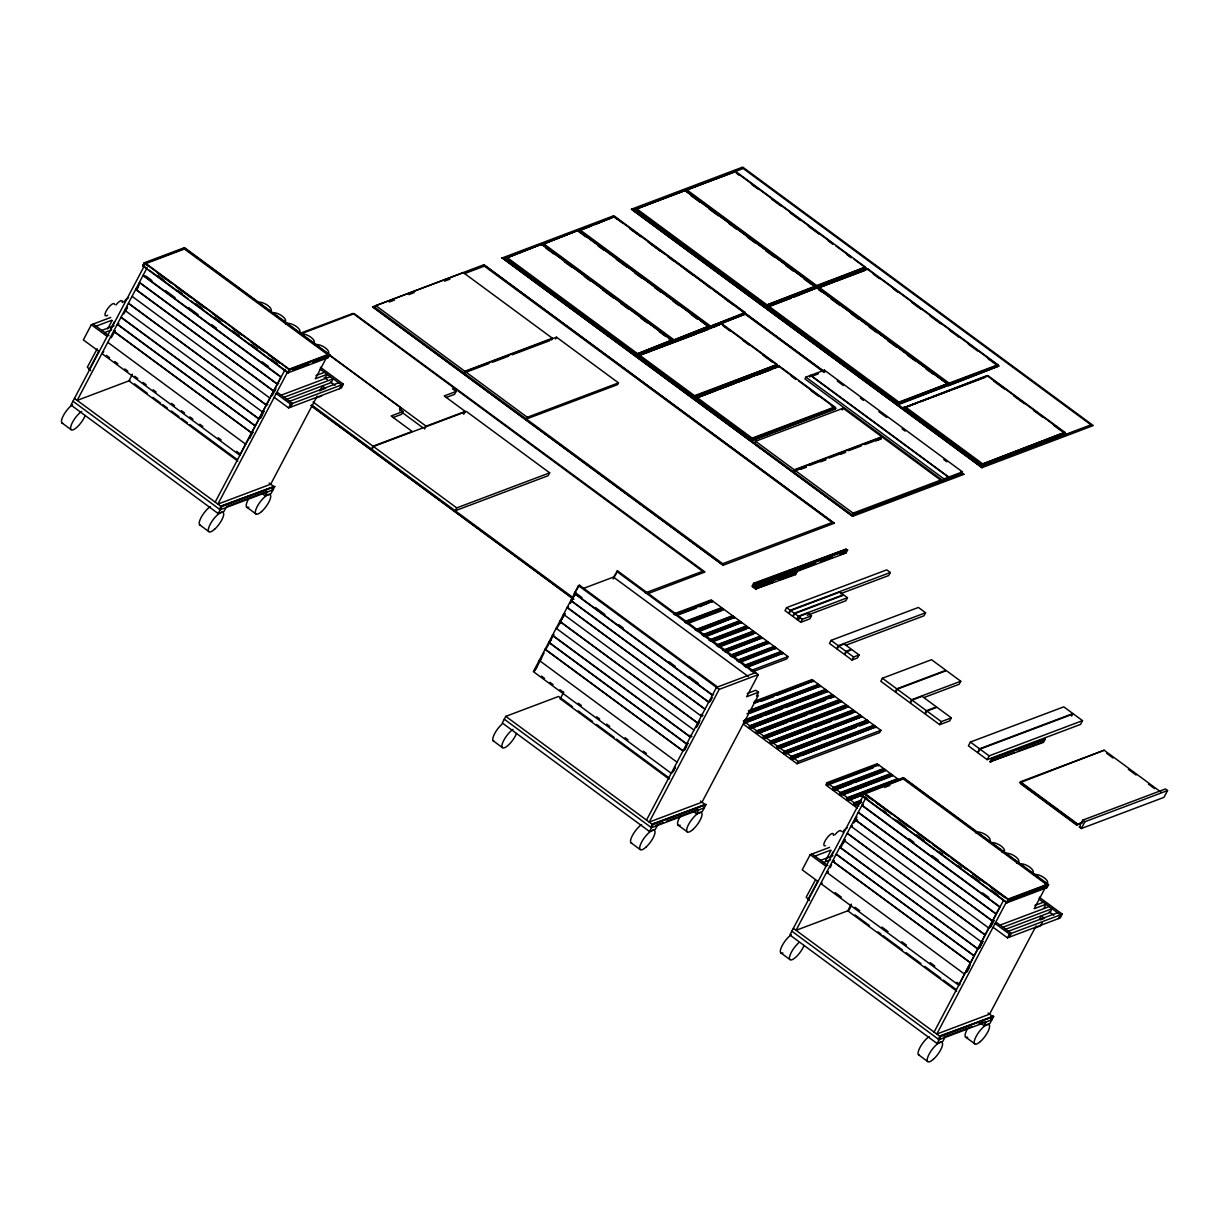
<?xml version="1.0" encoding="UTF-8"?>
<svg xmlns="http://www.w3.org/2000/svg" width="1229" height="1229" viewBox="0 0 1229 1229"><rect width="100%" height="100%" fill="white"/><g stroke="black" fill="none" stroke-linecap="round" stroke-linejoin="round"><path stroke-width="1.5" d="M110.718 317.435L91.33 324.748L83.342 339.895L99.165 351.555M90.716 370.605L87.336 367.194L97.199 348.759M107.691 328.865L112.054 320.585M142.672 265.833L144.269 262.806L184.488 247.643L329.71 354.689L328.112 357.716L287.893 372.879L142.672 265.833L144.73 262.637L289.936 369.683L288.339 372.71L191.017 300.967M89.102 369.622L98.719 351.386M110.948 328.189L114.435 321.568M144.438 265.679L70.959 405.032L218.194 513.568L223.985 511.372L225.982 507.592M147.142 267.676L77.166 400.393L129.967 380.468M103.758 351.586L102.007 353.645L239.747 455.191L280.888 377.165L143.148 275.619M111.301 337.729L115.111 330.862M123.837 313.933L127.509 306.973M137.095 288.784L139.261 284.698M132.44 374.169L128.907 380.867L237.796 461.136M215.183 502.139L285.159 369.422M249.579 438.599L252.851 432.393M260.287 418.306L263.882 411.485M272.239 395.646L275.91 388.671M260.425 418.413L262.576 414.327M287.863 371.419L217.886 504.12L270.703 484.211L317.174 396.061M287.893 372.879L289.491 369.852L329.71 354.689M219.469 509.252L221.22 505.918L274.743 486.53L270.995 493.643L265.203 495.825L262.13 493.566M218.194 513.568L221.942 506.44L274.743 486.53M274.205 397.32L288.585 407.92L290.582 404.126L343.383 384.216L320.4 367.271M290.413 407.229L292.41 403.45L278.031 392.85L276.202 393.526L290.582 404.126M326.991 356.656L315.331 378.778L327.191 374.307L325.193 378.086M329.249 354.858L327.651 357.885L326.929 357.362M354.336 313.718L705 571.992L647.529 593.791M319.863 390.96L322.536 385.875M265.203 495.825L267.2 492.046M269.151 483.074L273.775 486.484L272.27 489.326L272.992 489.864L220.191 509.774L72.957 401.238M372.587 306.835L723.159 565.263L372.587 306.835L483.857 264.742L834.353 523.339L483.857 264.742M551.468 340.003L552.389 338.236L463.394 272.638L375.844 305.652L374.922 307.404L722.713 563.712L832.079 522.463L484.364 266.14L464.639 273.575M339.557 388.687L341.554 384.907L320.108 369.084M343.383 384.216L341.385 388.011L288.585 407.92M371.511 449.046L373.017 446.188L412.145 431.44L391.145 415.97L403.004 411.485L399.41 408.842L401.238 408.151L327.513 353.814M371.972 449.384L373.478 446.526L466.406 411.485L549.655 472.842L548.149 475.7L455.222 510.742L456.727 507.9L549.655 472.842M399.732 411.008L401.238 408.151M403.004 411.485L401.499 414.342L393.034 417.537M852.665 516.303L502.093 257.86L852.665 516.303L963.859 474.363L960.771 472.09M809.803 377.073L810.741 375.306L824.413 370.144L962.445 471.89L961.508 473.657L852.143 514.905L504.428 258.566L541.129 244.003L548.795 249.656M506.317 258.09L541.866 244.003L506.317 258.09L636.576 354.121L672.125 340.018L636.576 354.121M424.604 429.013L426.11 426.171L465.238 411.408L444.237 395.938L456.097 391.467L452.502 388.825L454.331 388.134M552.389 338.236L464.839 371.266L463.917 373.017L488.927 363.584M464.393 373.355L465.315 371.588L556.522 337.192L618.494 382.88L617.557 384.631L526.365 419.028L527.287 417.276L618.494 382.88M456.097 391.467L454.592 394.309L446.127 397.505M540.652 244.909L541.129 244.003M540.944 244.801L577.645 230.222L580.718 232.496M542.834 244.31L578.383 230.222L542.834 244.31L673.093 340.341L708.641 326.253L673.093 340.341M463.732 414.265L465.238 411.408M577.169 231.129L577.645 230.222M577.461 231.021L614.162 216.458L504.428 258.566M579.351 230.545L614.899 216.458L745.158 312.473L744.713 313.334L709.609 326.576L579.351 230.545L591.625 225.906M735.203 306.021L824.782 372.049L613.286 215.935L622.473 222.91M595.143 224.584L614.899 216.458M555.6 338.958L556.522 337.192M631.445 209.207L982.017 467.634L631.445 209.207L742.715 167.113L1093.288 425.557L982.017 467.634M633.857 209.76L743.222 168.511L1090.937 424.835L981.572 466.083L633.857 209.76L684.23 190.019L731.808 225.091M635.746 209.268L684.983 190.019L815.242 286.05L814.796 286.895L766.005 305.299L635.746 209.268L682.786 191.524M683.754 190.941L684.23 190.019M684.046 190.818L734.435 171.092L733.943 171.999M684.538 190.879L684.983 190.019M686.381 189.496L685.936 190.341L816.194 286.372L865.431 267.123L735.172 171.092L686.381 189.496L816.64 285.527L865.431 267.123M570.287 265.495L673.108 341.293L636.407 355.872L746.141 313.748L709.44 328.327M725.694 327.129L721.07 323.719L636.868 356.21L708.119 329.326M777.189 364.521L694.108 396.537L638.757 355.719L639.203 354.874L694.554 395.677L777.189 364.521L721.838 323.719L699.823 332.69M672.632 342.2L673.108 341.293M672.924 342.092L709.625 327.528L700.422 320.738M709.609 326.576L745.158 312.473M709.148 328.435L709.625 327.528M572.468 706.675L558.596 696.444L505.795 716.353L502.292 722.99L649.511 831.526L655.303 829.345L657.3 825.55M712.497 694.953L574.465 593.208L578.46 585.634L579.52 585.234L717.552 686.98M574.066 596.449L575.833 593.069L574.465 593.592L533.34 671.618L671.065 773.149L672.432 772.626L674.998 767.772M535.076 669.544L535.153 670.251M550.1 641.062L551.13 639.94M561.115 620.153L562.145 619.032M572.146 599.245L573.175 598.139M574.465 593.208L579.52 585.234M534.554 670.988L537.426 665.534M540.468 659.773L544.063 652.968M547.105 647.207L553.649 634.778M558.12 626.298L564.664 613.87L563.45 614.5M572.099 599.783L575.694 592.962M535.629 669.344L540.53 660.034L539.162 660.557M559.364 624.317L561.146 620.952M563.036 617.357L564.818 613.978M570.379 603.408L572.161 600.044M721.07 323.719L713.465 327.313M694.108 396.537L694.554 395.677M728.782 329.403L778.172 365.812L693.97 398.304L779.401 366.15L834.752 406.953L834.307 407.798L751.672 438.968L696.321 398.165L696.766 397.32L752.133 438.123L834.752 406.953M694.431 398.642L778.633 366.15L795.609 378.67M613.087 577.799L617.588 570.886L758.308 674.613L746.648 696.735L758.508 692.265L755.804 690.268L747.34 693.463M613.286 579.028L617.588 570.886M766.005 305.299L815.242 286.05M734.881 227.365L816.225 287.325L765.836 307.05L867.628 268.736L997.887 364.752L997.441 365.597L948.65 384.001L818.376 287.985L818.837 287.125L949.095 383.156L997.887 364.752M766.773 306.482L766.297 307.388L816.686 287.663L766.773 306.482L898.768 403.773L948.665 384.954L856.582 317.082M669.129 779.094L560.24 698.84L563.773 692.142M947.682 383.678L898.445 402.928L768.186 306.912L768.632 306.067L898.891 402.083L947.682 383.678L817.423 287.663L794.318 297.049M816.194 286.372L816.64 285.527M815.749 288.231L816.225 287.325M816.041 288.124L866.414 268.383L854.14 259.334M874.556 274.39L866.875 268.736L816.486 288.462L832.54 282.409M777.696 366.734L778.172 365.812M778.633 366.15L774.593 368.408M779.401 366.15L696.321 398.165M751.672 438.968L752.133 438.123M835.751 408.258L751.549 440.735L835.259 409.165L835.751 408.258L798.696 380.944M754.637 443.024L755.558 441.257L843.109 408.243L881.823 436.771L880.886 438.538L864.817 444.591M805.886 377.134L804.964 378.901L942.981 480.647L943.903 478.88L948.465 477.175L810.449 375.413L805.886 377.134L943.903 478.88M865.938 269.305L866.414 268.383M866.399 269.643L866.875 268.736M867.167 269.581L867.628 268.736M823.491 371.911L824.413 370.144M675.796 614.853L711.944 600.505L711.13 599.906L673.692 614.024M699.839 606.757L712.805 601.135L721.638 607.648L685.966 621.091M881.823 436.771L794.272 469.801L793.335 471.552L805.855 466.836M793.796 471.89L794.733 470.139L882.284 437.109L940.631 480.124L939.693 481.876M684.645 622.104L722.099 607.986L723.282 610.122L723.758 609.215L732.592 615.714L731.393 617.987M842.188 409.994L843.109 408.243M699.501 630.339L733.851 616.651L733.052 616.052L695.599 630.185M700.361 630.969L734.712 617.296L739.52 620.829L702.082 634.947M753.592 583.283L751.994 586.31L752.716 586.847L754.314 583.821L846.428 549.071L753.592 583.283L754.314 583.821M754.775 584.159L753.177 587.185L753.899 587.708L755.497 584.681L847.611 549.947L754.775 584.159L755.497 584.681M755.082 588.583L756.68 585.557L795.977 570.732L755.958 585.019L754.36 588.061L760.428 586.556M755.543 588.921L757.125 585.895L797.16 571.593L795.562 574.634L755.543 588.921L773.41 582.177M756.25 589.459L757.847 586.417L797.16 571.593M706.429 635.454L740.78 621.766L739.981 621.167L704.325 634.61M707.289 636.084L741.64 622.396L746.449 625.93L709.01 640.063M709.471 640.401L746.909 626.283L747.232 627.773L748.092 628.418L748.569 627.512L753.377 631.045L717.721 644.488M646.515 820.096L716.492 687.38L755.62 672.632M684.261 750.212L687.856 743.391M696.213 727.537L699.885 720.578M572.238 599.89L570.794 600.551L708.534 702.097L710.9 699.67M673.308 771.366L675.458 767.28M684.399 750.32L686.565 746.218M696.858 726.677L699.024 722.591M710.132 701.529L712.282 697.442M758.308 674.613L719.195 689.377L649.219 822.093L702.02 802.168L758.339 695.368L756.511 696.06L758.508 692.265M650.786 827.209L652.553 823.876L706.076 804.488L702.312 811.601L696.536 813.798L693.463 811.524M649.511 831.526L653.275 824.398L706.076 804.488M718.504 646.331L754.637 631.983L753.838 631.383L716.399 645.502M722.867 650.279L760.305 636.161L755.512 632.612L755.021 633.519L754.16 632.889M725.433 651.447L761.565 637.083L760.766 636.499L723.328 650.617M796.438 571.07L794.84 574.097L795.562 574.634M726.293 652.077L762.441 637.728L767.234 641.261L729.796 655.38M786.606 607.618L785.008 610.644L788.603 613.302L790.201 610.275L890.303 572.514L886.708 569.872L786.606 607.618L790.201 610.275M732.361 656.547L768.509 642.199L767.695 641.599L730.256 655.718M733.221 657.192L769.369 642.828L774.162 646.377L772.964 648.651M898.445 402.928L898.891 402.083M898.768 403.773L898.276 404.679L998.854 366.027L975.841 349.051M790.662 610.613L789.064 613.64L792.659 616.282L794.257 613.256L843.417 594.713L839.822 592.071L790.662 610.613L794.257 613.256M739.29 661.663L775.438 647.299L774.623 646.715L737.185 660.833M741.932 661.632L776.298 647.944L781.091 651.478L779.893 653.751M807.253 615.299L845.875 600.735L847.472 597.709L843.877 595.066L794.717 613.594L793.12 616.635L796.715 619.278L800.217 617.957M1038.013 413.128L987.102 375.613L902.9 408.089L929.616 398.012M904.821 407.629L987.886 375.628L1064.806 432.331L981.741 464.332L904.821 407.629L917.387 402.897M796.715 619.278L798.312 616.251L847.472 597.709M852.143 514.905L853.08 513.138L940.631 480.124M797.175 619.616L798.773 616.589L807.883 613.148L811.478 615.79L809.88 618.832L800.77 622.273L797.175 619.616L800.217 618.464M696.536 813.798L698.533 810.003M743.376 724.173L748.553 727.998L749.751 725.724L832.371 694.554L827.563 691.021L744.467 723.098L743.606 722.452M746.218 666.763L782.366 652.415L781.552 651.816L745.895 665.273M748.876 666.732L783.226 653.045L788.035 656.593L786.837 658.867L752.947 671.633M800.77 622.273L802.368 619.232L811.478 615.79M750.197 726.062L748.999 728.336L755.482 733.098L756.68 730.825L839.299 699.67L834.491 696.136L751.395 728.198L750.535 727.568L833.631 695.491L832.832 694.907L750.197 726.062L751.011 726.662M796.407 571.685L846.013 552.973L847.611 549.947M757.141 731.178L755.943 733.436L762.41 738.214L763.608 735.941L846.228 704.785L841.435 701.237L758.324 733.314L757.463 732.668L840.559 700.607L839.76 700.008L757.141 731.178L757.94 731.762M948.65 384.001L949.095 383.156M764.069 736.279L762.871 738.552L769.339 743.315L770.537 741.056L853.156 709.886L848.363 706.352L765.252 738.414L764.392 737.784L847.488 705.707L846.689 705.123L764.069 736.279L764.868 736.878M770.998 741.394L769.8 743.668L776.267 748.43L777.465 746.157L860.085 715.001L855.292 711.453L772.181 743.53L771.32 742.884L854.432 710.823L853.617 710.224L770.998 741.394L771.797 741.978M831.065 640.386L829.467 643.428L836.657 648.728L838.255 645.686L925.591 612.749L918.401 607.449L831.065 640.386L838.255 645.686M865.815 722.375L867.013 720.102L862.22 716.568L779.109 748.63L778.249 748L860.868 716.83L860.546 715.339L777.926 746.495L776.728 748.768L783.196 753.546L786.79 752.179M754.883 702.758L812.845 680.175L812.046 679.576L754.56 701.252M778.249 748L861.36 715.923M777.312 695.261L813.706 680.805L818.514 684.338L817.316 686.612M838.762 646.07L837.164 649.096L844.354 654.396L845.951 651.37L851.436 649.311L844.246 644.011L838.762 646.07L845.951 651.37M783.196 753.546L784.394 751.272L867.013 720.102M820.173 740.872L786.038 753.746L785.177 753.1L868.288 721.039L867.474 720.44L784.855 751.61L783.656 753.884L790.124 758.646L793.719 757.294M749.244 712.605L819.774 685.275L818.975 684.676L748.922 711.099M785.177 753.1L868.288 721.039M750.105 713.235L820.634 685.905L825.442 689.454L824.244 691.727M786.038 753.746L869.149 721.669L873.957 725.218L872.759 727.491M986.626 376.52L987.102 375.613M987.44 376.473L987.886 375.628M790.124 758.646L791.322 756.373L873.957 725.218M846.412 651.708L844.815 654.734L852.004 660.034L857.473 657.976L859.071 654.949L851.897 649.649L846.412 651.708L853.602 657.008L859.071 654.949M743.268 720.947L825.903 689.792L827.086 691.927L827.563 691.021M791.783 756.711L790.585 758.984L797.053 763.762L879.687 732.592L880.886 730.318L876.077 726.785L792.966 758.846L792.106 758.216L875.217 726.139L874.403 725.556L791.783 756.711L792.582 757.31M998.854 366.027L948.481 385.752M890.303 572.514L888.705 575.541L840.436 593.745M797.053 763.762L798.251 761.488L880.886 730.318M852.004 660.034L853.602 657.008M947.544 478.926L948.465 477.175M750.535 727.568L833.631 695.491M947.836 478.818L948.757 477.052L962.445 471.89M830.42 698.395L834.491 696.136M757.463 732.668L840.559 700.607M841.435 701.237L840.943 702.143L840.083 701.513M963.859 474.363L960.694 472.243M764.392 737.784L847.488 705.707M848.363 706.352L847.872 707.259L847.011 706.614M981.741 464.332L1064.806 432.331M851.958 712.159L853.156 709.886M981.572 466.083L1065.773 433.607L1041.086 415.402M771.32 742.884L854.432 710.823M855.292 711.453L854.816 712.359L853.94 711.729M858.887 717.275L860.085 715.001M878.843 764.991L878.351 765.897L877.168 763.762L827.009 782.673L825.811 784.947L832.279 789.725L833.477 787.451L883.636 768.54L878.843 764.991L827.332 784.179L828.192 784.824L872.989 767.925M862.22 716.568L780.907 747.954M882.391 678.239L880.794 681.265L895.173 691.866L896.771 688.824L945.931 670.297L931.551 659.696L882.391 678.239L896.771 688.824M827.332 784.179L877.967 764.361M828.192 784.824L828.684 783.918L833.477 787.451M925.591 612.749L923.993 615.79L845.567 645.363M851.251 783.841L835.121 789.924L834.261 789.295L884.911 769.462L884.097 768.878L833.938 787.789L832.74 790.063L839.207 794.825L848.164 791.461M834.261 789.295L884.911 769.462M835.121 789.924L885.771 770.107L890.564 773.64L840.406 792.551L839.207 794.825M792.106 758.216L875.217 726.139M840.866 792.905L839.668 795.163L846.136 799.941L847.334 797.667L897.493 778.756L892.7 775.207L842.065 795.04L841.189 794.395L891.839 774.577L891.025 773.978L840.866 792.905L841.681 793.488M801.953 755.466L876.077 726.785M897.231 689.177L895.634 692.204L910.013 702.804L911.611 699.762L960.771 681.235L946.391 670.635L897.231 689.177L911.611 699.762M829.59 847.365L810.203 854.677L802.214 869.825L818.038 881.485M898.768 779.678L897.953 779.094L847.795 798.005L846.597 800.279L853.064 805.041L854.263 802.783L861.437 800.079M1009.531 899.075L1047.062 884.926L903.284 778.94L848.993 800.14L848.118 799.511L896.97 780.354M860.1 801.093L854.723 803.121L853.525 805.394L857.412 808.252M809.604 900.55L806.209 897.124L815.211 880.348M825.688 860.469L830.927 850.514M859.501 803.904L855.061 804.611L860.914 801.677M855.922 805.256L861.775 802.322M861.56 795.777L863.157 792.736L903.376 777.573L1048.583 884.619L1046.985 887.645L1006.766 902.823L861.56 795.777L863.603 792.567L1008.825 899.613L1007.227 902.639L892.899 818.376M912.072 700.115L910.474 703.142L924.853 713.742L926.451 710.7L936.483 706.921L922.103 696.321L912.072 700.115L926.451 710.7M807.975 899.551L817.592 881.331M830.696 856.475L833.308 851.497M863.311 795.609L789.848 934.962L937.066 1043.498L942.858 1041.316L944.855 1037.522M866.015 797.606L796.039 930.322L848.84 910.412L851.528 905.327M830.174 867.659L831.618 864.939M841.281 846.597L844.876 839.791M853.74 822.969L855.891 818.883L857.627 820.142M856.014 818.191L857.043 817.07M843.232 843.263L845.014 839.899L843.647 840.406M854.263 822.355L856.045 818.99M885.771 770.107L885.279 771.013L884.419 770.368M1065.297 434.513L1065.773 433.607M841.189 794.395L891.839 774.577M892.7 775.207L892.223 776.113L891.348 775.484M926.912 711.053L925.314 714.08L939.693 724.68L949.725 720.885L951.323 717.859L936.944 707.259L926.912 711.053L941.291 721.638L951.323 717.859M960.771 681.235L959.173 684.261L924.054 697.504M939.693 724.68L941.291 721.638M851.313 904.114L847.795 910.812L956.669 991.081M970.403 742.055L968.406 745.849L977.547 752.578L979.544 748.784L1072.917 713.573L1063.792 706.844L970.403 742.055L979.544 748.784M979.989 749.137L977.992 752.916L987.133 759.645L1080.521 724.419L1082.519 720.64L1073.378 713.911L979.989 749.137L989.13 755.866L1082.519 720.64M987.133 759.645L989.13 755.866M990.006 761.765L991.757 758.431L1045.28 739.044L1043.529 742.377L990.006 761.765L1014.647 752.471M990.728 762.303L992.479 758.969L1045.28 739.044M1082.411 822.8L1077.065 824.813L1019.947 782.719L1020.439 781.798L1104.149 750.228L1161.267 792.321M1018.165 751.149L1042.806 741.855L1044.573 738.521M1071.596 716.092L1072.917 713.573M934.071 1032.068L1003.248 900.872M966.824 971.632L970.096 965.441M979.16 948.25L982.754 941.429L981.387 941.936L843.724 840.252L845.091 839.745M990.19 927.342L993.769 920.521M966.762 972.139L968.913 968.053M979.298 948.358L982.893 941.537M990.328 927.449L993.923 920.629M1006.735 901.349L936.775 1034.065L989.575 1014.155L1036.047 925.99M1006.766 902.823L1008.364 899.782L1048.583 884.619M938.341 1039.181L940.108 1035.847L993.631 1016.46L989.867 1023.588L984.076 1025.769L981.019 1023.511M937.066 1043.498L940.815 1036.37L993.631 1016.46M1104.149 750.228L1019.947 782.719M993.078 927.25L1007.457 937.85L1009.455 934.071L1062.255 914.146L1039.273 897.216M1009.286 937.159L1011.283 933.379L996.903 922.779L995.075 923.471L1009.455 934.071M1045.987 801.293L1021.391 783.165L1020.946 784.01L1076.297 824.813L1076.742 823.968L1049.074 803.566M1077.065 824.813L1082.887 821.894M1045.864 886.585L1034.204 908.707L1046.063 904.237L1044.066 908.031M1082.764 820.127L1080.107 825.181L1080.491 826.718L1079.17 826.933L1081.336 828.53L1163.955 797.36L1167.55 790.554L1165.399 788.957L1082.764 820.127L1084.93 821.709L1167.55 790.554M1081.336 828.53L1084.93 821.709M1039.626 919.215L1041.424 915.82M984.076 1025.769L986.073 1021.975M992.909 1015.937L991.142 1019.271L991.864 1019.793L939.064 1039.703L791.845 931.183M1042.1 922.856L1040.502 925.883L1035.018 927.941M1058.446 918.631L1060.443 914.837L1038.981 899.029M1062.255 914.146L1060.258 917.94L1007.457 937.85M145.452 263.16L184.749 248.335M138.17 287.14L137.694 288.047M137.249 288.892L135.881 289.414L273.606 390.945L274.973 390.438M137.156 289.045L135.789 289.568L273.529 391.099L274.897 390.592M127.14 308.049L126.664 308.955M124.774 310.476L126.218 309.8M96.031 326.177L111.839 320.216M101.777 330.417L114.067 325.777M118.875 323.749L117.431 324.41L255.156 425.941M104.665 332.537L111.685 329.879M115.203 330.709L113.744 331.384L251.484 432.915L252.928 432.239M300.168 333.32L352.969 313.41L702.65 571.285L645.286 592.916M300.537 333.996L354.428 313.564M502.016 258.013L613.286 215.935M389.209 302.027L394.57 299.999M408.873 294.607L414.234 292.579M444.606 281.134L449.968 279.106M687.672 189.681L734.727 171.937M289.23 369.146L328.527 354.321M290.658 369.146L328.174 354.997L184.411 249.011L145.099 263.836L148.156 266.078M302.242 366.181L307.603 364.168M321.89 358.776L327.252 356.748M292.994 370.159L309.063 364.091M312.642 362.739L325.147 358.023M139.476 282.593L277.201 384.124L278.66 383.463M316.007 375.506L324.487 372.31M281.195 395.17L330.34 376.642M284.068 397.29L333.228 378.762L331.231 382.542L285.574 399.763M267.63 404.372L266.263 404.894L128.523 303.348L266.186 405.032L267.553 404.525M289.522 401.33L338.682 382.787M263.958 411.346L262.514 412.007L124.851 310.322M320.139 390.438L325.608 388.364L322.735 386.244M316.145 398.012L321.614 395.938M492.506 362.232L508.591 356.164M512.155 354.828L549.686 340.663M222.726 505.733L273.775 486.484M226.505 506.594L266.985 491.323M836.104 281.072L864.617 270.303M638.757 355.719L696.244 334.042M768.186 306.912L790.846 298.37M818.376 287.985L865.431 270.242M699.777 396.629L715.816 390.576M719.38 389.24L735.403 383.187M738.967 381.85L751.441 377.149M756.787 375.122L771.029 369.76M813.229 375.782L818.36 373.846M933.18 396.675L949.218 390.622M952.782 389.286L984.844 377.18M920.982 401.53L985.643 377.149M809.419 465.484L825.504 459.416M829.083 458.079L845.153 452.011M848.732 450.659L861.237 445.943M800.955 469.201L806.316 467.174M820.603 461.781L825.965 459.769M840.252 454.377L845.613 452.349M875.985 440.888L881.347 438.876M583.498 588.399L613.455 577.092L748.415 676.58M568.566 606.865L567.122 607.525L704.862 709.056L567.199 607.372M564.894 613.824L563.527 614.346L701.191 716.031L702.558 715.508M561.223 620.799L559.779 621.459L697.504 723.005L698.963 722.329M557.551 627.758L556.184 628.28L693.832 729.965M723.159 565.263L834.43 523.185M556.092 628.434L557.459 627.911M553.864 634.732L552.42 635.408L690.16 736.939L691.528 736.417M550.193 641.707L548.748 642.368L686.489 743.914L687.933 743.238M546.521 648.666L545.154 649.189L682.894 750.719M546.444 648.82L545.077 649.342L682.817 750.873M541.543 658.129L541.052 659.036M540.606 659.881L539.239 660.403L676.902 762.088M674.491 614.623L711.944 600.505M675.366 615.253L712.805 601.135M680.236 614.147L696.275 608.094M839.515 554.11L844.83 552.113M797.467 570.486L815.18 563.804M820.496 561.791L832.893 557.121M839.975 554.448L846.013 552.973M778.756 580.165L793.058 574.773M685.459 622.704L722.898 608.57M686.55 622.688L691.912 620.676M702.604 616.635L707.95 614.623M686.32 623.333L723.758 609.215M687.625 623.564L721.5 610.798M695.138 629.847L732.592 615.714M698.195 630.108L733.851 616.651M697.273 631.414L734.712 617.296M703.341 635.885L740.78 621.766M709.794 633.857L715.14 631.844M729.411 626.467L734.758 624.44M704.202 636.514L741.64 622.396M710.27 640.985L747.708 626.867M712.912 640.954L748.569 627.512M560.24 698.84L561.3 698.441M714.218 641.185L746.31 629.094M717.198 646.101L754.637 631.983M718.059 646.731L755.512 632.612M719.364 646.976L753.239 634.195M725.909 650.54L761.565 637.083M724.987 651.846L762.441 637.728M731.055 656.317L768.509 642.199M742.854 652.276L748.215 650.264M731.916 656.947L769.369 642.828M736.724 660.495L774.162 646.377M739.766 660.756L775.438 647.299M738.844 662.062L776.298 647.944M743.653 665.596L781.091 651.478M744.912 666.533L782.366 652.415M767.418 658.452L772.764 656.44M745.788 667.163L783.226 653.045M750.581 670.711L788.035 656.593M713.573 694.6L712.206 695.122L574.465 593.592M709.978 701.421L708.611 701.943L570.87 600.413M701.267 715.877L702.635 715.37M753.577 702.527L812.845 680.175M754.437 703.157L813.706 680.805M761.135 701.36L773.717 696.613M748.461 710.761L818.514 684.338M749.721 711.699L819.774 685.275M761.627 707.612L770.614 704.232M746.986 713.68L820.634 685.905M691.604 736.263L690.237 736.785L552.497 635.255M744.605 719.933L825.442 689.454M744.083 721.546L826.702 690.391M791.906 703.925L797.298 701.882M748.062 721.73L762.426 716.323M766.02 714.955L782.182 708.872M785.777 707.505L827.086 691.927M770.107 719.871L775.484 717.828M786.268 713.772L795.24 710.377M809.619 704.97L815.011 702.927M751.395 728.198L825.043 700.422M816.548 710.07L821.94 708.042M758.324 733.314L787.067 722.468M790.662 721.116L806.823 715.017M810.418 713.665L839.146 702.819M778.572 732.115L783.964 730.087M794.733 726.016L800.125 723.989M814.489 718.566L819.881 716.538M765.252 738.414L846.09 707.935M841.189 716.23L846.566 714.187M772.181 743.53L811.693 728.628M815.288 727.261L831.465 721.177M835.044 719.81L853.018 713.035M783.457 745.726L788.834 743.683M803.213 738.276L808.605 736.232M819.374 732.177L824.767 730.134M823.768 739.52L856.091 727.322M859.685 725.97L868.673 722.575L867.812 721.945M827.839 744.421L833.231 742.393M844.016 738.322L852.987 734.942M792.966 758.846L798.358 756.818M656.071 825.212L663.107 822.554M666.64 821.233L698.318 809.281M854.831 782.489L883.497 771.689M843.847 794.364L890.426 776.789M864.325 793.104L903.638 778.28M848.118 799.511L862.451 794.103M850.775 799.464L861.529 795.409M884.481 787.436L889.842 785.408M855.061 804.611L860.423 802.583M863.081 804.78L862.021 805.179L1000.053 906.925M863.388 805.041L862.021 805.563L999.761 907.094L958.62 985.12L820.88 883.59L822.247 883.067M856.121 818.837L854.677 819.497L992.402 921.028L993.862 920.367M852.45 825.796L851.082 826.318L988.731 928.003M850.99 826.472L852.373 825.949M814.904 856.106L830.712 850.145M841.419 846.704L840.052 847.227L977.792 948.757M841.343 846.858L839.975 847.38L977.716 948.911M820.665 860.346L832.955 855.707M823.538 862.466L830.558 859.824M834.076 860.653L832.709 861.16L970.449 962.691M833.999 860.792L832.632 861.314L970.357 962.845M828.162 871.853L826.794 872.375L964.458 974.059M826.718 872.529L828.085 872.006M1076.297 824.813L1081.689 822.785M1008.103 899.09L1047.415 884.265M1006.505 902.117L1044.02 887.968M1034.895 905.435L1043.36 902.255M1000.068 925.114L1049.228 906.572M1002.941 927.234L1052.101 908.692L1050.104 912.486L1004.462 929.692M1008.41 931.259L1057.554 912.717M1040.379 919.86L1044.496 918.309L1041.608 916.189M943.626 1037.184L971.786 1026.568M978.822 1023.911L984.106 1021.913M737.492 173.35L832.647 243.496M835.72 245.769L851.067 257.076M877.614 276.648L954.349 333.213M957.422 335.471L972.769 346.793M736.263 173.074L739.32 175.332M751.58 184.365L757.709 188.882M771.505 199.052L780.707 205.827M789.894 212.617L800.617 220.513M808.283 226.167L819.021 234.078M828.208 240.853L832.801 244.248M846.597 254.403L851.19 257.798M873.297 274.098L879.426 278.614M893.222 288.784L897.815 292.179M911.611 302.334L920.813 309.124M930 315.899L940.738 323.811M949.925 330.586L959.127 337.36M968.314 344.135L977.516 350.91M988.239 358.822L995.905 364.475M993.6 381.005L1004.37 388.948M1013.602 395.753L1024.371 403.68M1033.604 410.486L1042.822 417.292M1053.591 425.234L1061.288 430.903M684.522 189.911L816.517 287.217M816.978 287.555L948.957 384.846M818.222 288.784L853.51 314.808M690.667 195.396L699.854 202.17M709.056 208.945L718.243 215.72M728.981 223.632L736.632 229.285M747.37 237.197L755.021 242.835M765.759 250.747L774.946 257.522M785.669 265.433L793.335 271.087M804.058 278.983L811.724 284.636M818.514 289.645L821.571 291.903M830.773 298.678L839.96 305.453M850.698 313.364L858.349 319.018M869.087 326.914L876.738 332.567M887.476 340.479L896.663 347.254M907.401 355.166L915.052 360.804M925.79 368.715L933.441 374.369M636.192 208.423L766.45 304.454M905.266 406.784L982.186 463.487M634.333 208.853L766.312 306.144M903.376 407.183L982.048 465.176M837.226 381.005L843.401 385.568M860.392 398.088L863.48 400.362M878.919 411.746L886.647 417.445M902.086 428.829L905.174 431.102M943.78 459.569L946.868 461.843M630.185 228.609L641 236.582M651.816 244.54L664.167 253.65M671.894 259.35L687.334 270.733M693.509 275.281L707.412 285.527M713.588 290.09L730.579 302.611M614.454 217.303L617.526 219.561M629.786 228.594L640.509 236.506M648.175 242.159L660.434 251.192M668.084 256.846L674.214 261.362M686.489 270.395L692.618 274.912M706.398 285.082L711.007 288.477M724.787 298.647L733.99 305.422M743.606 313.026L823.968 372.264M810.741 375.306L948.757 477.052M722.929 325.7L730.61 331.369M742.915 340.433L749.06 344.965M762.902 355.166L772.119 361.971M791.246 376.074L795.87 379.469M811.248 390.807L818.929 396.475M831.234 405.539L834.307 407.798M579.796 229.7L710.055 325.716M577.937 230.115L709.916 327.406M583.775 234.754L697.35 318.465M577.937 231.083L585.603 236.721M597.862 245.754L603.992 250.286M616.251 259.319L626.974 267.231M634.64 272.869L642.306 278.522M654.565 287.555L660.695 292.072M672.954 301.12L679.084 305.637M691.343 314.67L697.473 319.187M543.279 243.465L673.538 339.496M541.421 243.895L673.4 341.186M551.867 251.914L567.214 263.236M546.014 248.243L553.68 253.881M564.403 261.792L572.069 267.446M584.328 276.479L590.458 280.995M602.717 290.029L613.455 297.94M621.106 303.594L628.772 309.247M641.031 318.28L647.161 322.797M659.42 331.83L665.55 336.347M668.622 338.605L671.679 340.879M506.763 257.245L637.021 353.261M755.558 441.257L794.272 469.801M794.733 470.139L853.08 513.138M504.904 257.66L636.883 354.951M637.344 355.289L694.462 397.397M694.923 397.735L752.025 439.828M1106.761 753.408L1112.936 757.97M1128.376 769.339L1136.088 775.038M1148.439 784.133L1154.599 788.68M794.717 613.594L798.312 616.251M798.773 616.589L802.368 619.232M375.844 305.652L464.839 371.266M465.315 371.588L527.287 417.276M1020.439 781.798L1077.541 823.906M711.468 601.411L712.328 602.041M733.375 617.557L734.235 618.202M740.304 622.673L741.164 623.303M761.089 637.989L761.949 638.634M768.017 643.105L768.893 643.735M774.946 648.205L775.822 648.851M781.89 653.321L782.75 653.951M812.369 681.081L813.229 681.711M819.297 686.181L820.158 686.827M833.154 696.397L834.015 697.043M874.741 727.061L875.601 727.691M184.043 247.812L426.11 426.171M902.916 777.742L1048.122 884.788L1046.524 887.814L1045.818 887.292M401.576 412.038L423.068 427.876M616.528 571.27L754.56 673.031M324.241 377.395L327.313 379.653M330.371 381.912L334.964 385.307M1049.243 911.857L1053.837 915.236M144.269 262.806L289.491 369.852M863.157 792.736L1008.364 899.782M157.327 272.853L171.092 282.993M175.686 286.388L190.987 297.648M194.044 299.907L204.751 307.803M212.402 313.441L223.11 321.337M232.281 328.097L241.452 334.856M250.639 341.631L264.404 351.771M268.982 355.166L279.69 363.047M863.972 793.765L873.158 800.525M876.216 802.783L891.501 814.059M899.152 819.697L909.859 827.593M917.51 833.231L929.739 842.249M932.796 844.507L948.097 855.783M951.154 858.042L966.455 869.302M972.569 873.819L984.813 882.837M990.927 887.353L1004.692 897.493M157.88 275.588L164.056 280.243M177.821 290.397L182.414 293.777M196.179 303.916L202.293 308.433M214.522 317.451L220.652 321.967M232.88 330.985L239.148 335.502M251.238 344.519L257.552 349.067M271.117 359.175L277.493 363.769M578.46 585.634L719.195 689.377M864.571 796.653L867.643 798.911M882.929 810.188L885.986 812.43M896.694 820.219L905.881 827.086M916.619 834.921L924.223 840.621M939.524 851.897L942.689 854.14M957.883 865.431L961.093 867.705M971.647 875.57L979.498 881.27M991.526 890.242L997.902 894.835M143.132 265.664L146.22 267.937M149.308 270.211L187.929 298.693M862.005 795.593L889.811 816.102M145.729 275.972L151.874 280.504M165.669 290.674L175.117 297.679M188.682 307.634L198.069 314.593M211.849 324.748L216.442 328.128M262.284 361.894L268.475 366.488M575.525 592.808L581.962 597.586M595.466 607.51L604.914 614.5M618.694 624.655L623.287 628.05M669.083 661.77L675.32 666.41M689.008 676.472L698.272 683.324M909.091 838.7L913.9 842.28M932.089 855.661L938.372 860.331M982.693 892.961L988.838 897.493M143.148 275.25L281.164 376.996M313.118 402.037L373.017 446.188M373.478 446.526L456.727 507.9M744.943 722.176L749.751 725.724M751.871 727.291L756.68 730.825M758.8 732.407L763.608 735.941M765.728 737.508L770.537 741.056M772.657 742.623L777.465 746.157M777.926 746.495L778.725 747.094M779.585 747.724L784.394 751.272M784.855 751.61L785.654 752.194M786.529 752.839L791.322 756.373M793.458 757.94L798.251 761.488M827.009 782.673L827.808 783.272M833.938 787.789L834.737 788.388M835.612 789.018L840.406 792.551M842.541 794.134L847.334 797.667M847.795 798.005L848.609 798.604M849.469 799.234L854.263 802.783M854.723 803.121L855.538 803.705M856.398 804.35L858.794 806.116M311.613 404.879L573.206 597.724M311.183 405.585L573.743 599.137M311.106 405.739L573.651 599.276M139.553 282.44L277.293 383.986M858.426 812.384L996.166 913.915M858.349 812.538L996.089 914.069M854.754 819.344L992.494 920.89M700.976 714.356L702.696 715.616M132.194 296.389L269.858 398.073M559.856 621.306L697.596 722.852M847.411 833.293L985.136 934.823M847.319 833.431L985.059 934.977M689.945 735.249L691.666 736.524M121.179 317.282L258.92 418.828M121.103 317.435L258.827 418.981M117.508 324.256L255.233 425.787M548.825 642.214L686.565 743.76M836.381 854.201L974.121 955.732M836.304 854.339L974.044 955.885M113.836 331.231L251.561 432.762M93.158 324.057L108.966 335.717M812.031 853.986L827.854 865.646M91.33 324.748L107.153 336.408M810.203 854.677L826.026 866.337M107.922 342.445L245.57 444.13M106.431 355.396L109.504 357.639M114.773 361.541L117.846 363.799M124.805 368.93L127.862 371.189M134.698 376.228L137.756 378.486M143.163 382.465L146.22 384.723M153.087 389.777L156.16 392.036M171.476 403.342L174.549 405.601M181.431 410.67L184.488 412.929M189.865 416.892L192.938 419.15M199.789 424.205L202.846 426.463M218.163 437.739L221.22 439.997M236.521 451.289L239.578 453.547M541.497 676.104L544.57 678.362M550.008 682.372L553.065 684.63M559.886 689.669L562.959 691.927M578.291 703.218L581.348 705.477M596.679 716.784L599.737 719.042M606.634 724.111L609.692 726.37M624.993 737.661L628.05 739.919M643.366 751.196L646.423 753.454M835.182 892.607L841.312 897.124M855.107 907.294L859.701 910.674M881.93 927.065L888.06 931.582M901.84 941.737L906.418 945.116M930.199 962.645L934.793 966.04M956.93 982.355L959.987 984.598M134.575 383.863L147.311 393.265M152.98 397.428L160.646 403.081M162.735 404.633L167.359 408.043M171.369 410.993L179.05 416.646M181.247 418.275L187.407 422.822M189.773 424.558L198.975 431.348M199.743 431.917L209.007 438.738M209.713 439.26L217.379 444.913M218.255 445.559L237.32 459.615M578.168 710.869L592.516 721.454M596.572 724.434L605.774 731.224M606.404 731.685L614.116 737.369M616.512 739.136L624.178 744.789M624.9 745.327L634.164 752.148M634.901 752.701L662.508 773.056M663.46 773.748L669.636 778.295M700.469 801.031L705.093 804.442L652.292 824.352L505.795 716.353M854.985 914.929L869.272 925.468M877.982 931.889L881.055 934.148M883.159 935.699L890.871 941.383M891.793 942.059L902.516 949.971M906.295 952.752L920.92 963.536M924.792 966.393L940.861 978.238M943.304 980.035L952.552 986.856M953.136 987.286L956.193 989.545M988.024 1013.003L992.648 1016.414L939.847 1036.339L793.335 928.325M703.602 807.284L704.309 807.822L651.508 827.731L504.289 719.211M246.614 507.055L255.74 513.783M677.932 825.012L687.057 831.741M965.487 1036.984L974.612 1043.713M74.462 398.396L220.974 506.394M61.849 422.853L70.975 429.582M493.167 740.81L502.292 747.539M780.722 952.782L789.848 959.511M199.59 524.783L208.73 531.512M630.923 842.741L640.048 849.469M918.478 1054.712L927.603 1061.457M842.618 831.972A7.528 2.35 -53.6 0 1 847.38 827.747M825.489 845.706A7.528 2.35 -53.6 0 1 827.117 837.809A7.528 2.35 -53.6 0 1 833.431 835.428M834.875 834.89A7.528 2.35 -53.6 0 1 841.266 831.465M1033.85 874.633A8.28 3.426 27.8 0 1 1044.973 878.412A8.28 3.426 27.8 0 1 1045.249 884.204M1005.092 853.448A8.28 3.426 27.8 0 1 1016.229 857.212A8.28 3.426 27.8 0 1 1016.491 863.004M1019.471 864.033A8.28 3.426 27.8 0 1 1029.81 867.182A8.28 3.426 27.8 0 1 1032.13 873.373M975.519 832.801A8.28 3.426 27.8 0 1 985.812 834.798A8.28 3.426 27.8 0 1 988.992 841.573M990.712 842.848A8.28 3.426 27.8 0 1 1001.85 846.612A8.28 3.426 27.8 0 1 1002.111 852.404M919.369 1055.158A11.937 3.733 -53.6 0 1 919.968 1047.477A11.937 3.733 -53.6 0 1 929.155 1036.569M967.699 1037.184A11.937 3.733 -53.6 0 1 966.977 1029.748M804.043 945.5A11.937 3.733 -53.6 0 1 794.349 958.39A11.937 3.733 -53.6 0 1 789.74 956.147A11.937 3.733 -53.6 0 1 798.635 942.858M782.934 952.982A11.937 3.733 -53.6 0 1 781.598 946.791A11.937 3.733 -53.6 0 1 791.415 934.639M631.814 843.186A11.937 3.733 -53.6 0 1 632.413 835.505A11.937 3.733 -53.6 0 1 641.615 824.598M680.144 825.212A11.937 3.733 -53.6 0 1 680.943 815.211M516.487 733.513A11.937 3.733 -53.6 0 1 506.194 746.848A11.937 3.733 -53.6 0 1 502.676 742.715A11.937 3.733 -53.6 0 1 512.985 729.396M494.058 741.241A11.937 3.733 -53.6 0 1 494.058 734.819A11.937 3.733 -53.6 0 1 501.954 724.158M314.977 344.704A8.28 3.426 27.8 0 1 325.316 347.853A8.28 3.426 27.8 0 1 327.621 354.029M285.389 324.057A8.28 3.426 27.8 0 1 295.697 326.054A8.28 3.426 27.8 0 1 298.862 332.829M300.598 334.104A8.28 3.426 27.8 0 1 310.937 337.253A8.28 3.426 27.8 0 1 313.241 343.429M257.46 302.303A8.28 3.426 27.8 0 1 267.799 305.453A8.28 3.426 27.8 0 1 270.119 311.628M271.839 312.903A8.28 3.426 27.8 0 1 282.178 316.053A8.28 3.426 27.8 0 1 284.498 322.228M200.481 525.213A11.937 3.733 -53.6 0 1 201.095 517.547A11.937 3.733 -53.6 0 1 210.282 506.64M248.826 507.254A11.937 3.733 -53.6 0 1 248.104 499.819M85.17 415.556A11.937 3.733 -53.6 0 1 74.861 428.89A11.937 3.733 -53.6 0 1 71.359 424.758A11.937 3.733 -53.6 0 1 81.667 411.438M62.74 423.283A11.937 3.733 -53.6 0 1 63.34 415.617A11.937 3.733 -53.6 0 1 72.526 404.694M123.745 302.027A7.528 2.35 -53.6 0 1 128.492 297.817M107.66 315.208A7.528 2.35 -53.6 0 1 107.107 309.478A7.528 2.35 -53.6 0 1 114.635 304.454M115.987 304.961A7.528 2.35 -53.6 0 1 122.316 302.58M933.395 1059.26A11.937 3.733 -53.6 0 0 942.182 1042.607A11.937 3.733 -53.6 0 0 929.093 1054.205A11.937 3.733 -53.6 0 0 933.395 1059.26M980.404 1041.531A11.937 3.733 -53.6 0 0 989.191 1024.878A11.937 3.733 -53.6 0 0 976.118 1036.477A11.937 3.733 -53.6 0 0 980.404 1041.531M645.839 847.288A11.937 3.733 -53.6 0 0 654.627 830.635A11.937 3.733 -53.6 0 0 641.553 842.234A11.937 3.733 -53.6 0 0 645.839 847.288M692.849 829.56A11.937 3.733 -53.6 0 0 701.636 812.891A11.937 3.733 -53.6 0 0 688.563 824.505A11.937 3.733 -53.6 0 0 692.849 829.56M214.522 529.33A11.937 3.733 -53.6 0 0 223.294 512.662A11.937 3.733 -53.6 0 0 210.22 524.276A11.937 3.733 -53.6 0 0 214.522 529.33M261.531 511.602A11.937 3.733 -53.6 0 0 270.319 494.934A11.937 3.733 -53.6 0 0 257.23 506.548A11.937 3.733 -53.6 0 0 261.531 511.602"/></g></svg>
